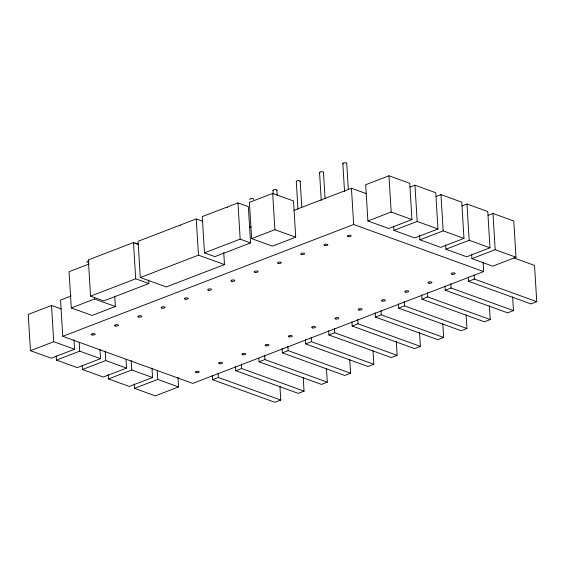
<?xml version="1.0" encoding="UTF-8"?>
<svg xmlns="http://www.w3.org/2000/svg" width="565" height="565" viewBox="0 0 565 565"><rect width="100%" height="100%" fill="white"/><g stroke="black" fill="none" stroke-linecap="round" stroke-linejoin="round"><path stroke-width="0.85" d="M138.418 244.327L133.488 242.54L88.359 259.886L90.577 296.131L103.734 300.898L148.863 283.552L148.651 280.099M202.764 221.275L196.26 218.923L138.086 241.283L140.297 277.528L166.308 286.942L224.482 264.582L223.74 252.499M237.957 202.891L202.256 216.614L204.474 252.859L214.877 256.623L250.57 242.908L248.353 206.663L237.957 202.891L240.167 239.136L250.57 242.908M89.136 263.982L69.078 271.687L71.296 307.932L92.095 315.468L115.366 306.52L114.737 296.166M272.683 193.428L249.412 202.376L251.63 238.614L272.429 246.149L295.707 237.208L293.489 200.963L272.683 193.428L274.901 229.673L295.707 237.208M71.239 295.961L60.554 300.072L62.772 336.316L192.792 383.402L483.682 271.588L483.103 262.096M249.553 227.427L251.192 226.791M293.927 210.371L351.444 188.258L366.353 193.654M61.126 308.963L51.521 305.481L28.25 314.43L30.468 350.674L51.267 358.21L74.545 349.262L73.959 339.77M388.953 175.786L365.682 184.727L367.9 220.972L388.699 228.507L411.97 219.559L409.752 183.314L388.953 175.786L391.171 212.023L411.97 219.559M90.577 296.131L135.699 278.785L148.863 283.552M140.297 277.528L198.477 255.161L224.482 264.582M204.474 252.859L240.167 239.136M71.296 307.932L94.567 298.991L115.366 306.52M251.63 238.614L274.901 229.673M410.141 187.05L414.957 185.2L435.756 192.736L437.974 228.98L414.703 237.922L393.904 230.386L393.636 226.071M62.772 336.316L353.662 224.503L483.682 271.588M30.468 350.674L53.739 341.726L74.545 349.262M367.9 220.972L391.171 212.023M436.145 196.472L440.961 194.621L461.767 202.15L463.978 238.395L440.707 247.343L419.908 239.807L419.64 235.492M56.21 355.773L56.472 360.089L79.743 351.148L100.549 358.683L99.963 349.184M393.904 230.386L417.175 221.445L437.974 228.98M462.149 205.886L466.965 204.036L487.772 211.571L489.982 247.816L466.711 256.757L445.912 249.222L445.644 244.906M100.549 358.683L77.278 367.624L56.472 360.089M82.215 365.195L82.476 369.51L105.747 360.562L126.553 368.098L126.023 359.467M419.908 239.807L443.179 230.859L463.978 238.395M488.153 215.307L492.97 213.457L513.776 220.986L515.986 257.23L492.715 266.179L471.916 258.643L471.648 254.328M126.553 368.098L103.282 377.046L82.476 369.51M108.219 374.609L108.48 378.924L131.751 369.983L152.557 377.519L151.971 368.02M445.912 249.222L469.183 240.28L489.982 247.816M152.557 377.519L129.286 386.46L108.48 378.924M134.223 384.031L134.484 388.346L157.755 379.398L178.561 386.933L177.975 377.441M471.916 258.643L495.187 249.695L515.986 257.23M178.561 386.933L155.29 395.881L134.484 388.346M212.278 375.379L212.539 379.694L218.358 377.462L280.77 400.062L279.922 386.255M235.548 366.438L235.81 370.753L241.629 368.514L304.041 391.114L303.193 377.307M258.869 358.351L259.081 361.805L264.9 359.573L327.312 382.173L326.464 368.366M282.09 348.548L282.352 352.864L288.171 350.625L350.582 373.225L349.735 359.418M305.361 339.6L305.623 343.916L311.442 341.677L373.853 364.284L373.006 350.477M328.632 330.659L328.894 334.974L334.713 332.736L397.124 355.336L396.277 341.528M351.903 321.711L352.165 326.026L357.984 323.787L420.395 346.394L419.548 332.587M375.174 312.77L375.435 317.078L381.255 314.846L443.666 337.446L442.819 323.639M398.445 303.822L398.706 308.137L404.526 305.898L466.937 328.505L466.09 314.698M421.716 294.873L421.977 299.189L427.797 296.957L490.208 319.557L489.361 305.75M444.987 285.932L445.248 290.248L451.068 288.009L513.479 310.616L512.632 296.809M468.258 276.984L468.519 281.299L474.339 279.068L536.75 301.668L534.532 265.423L514.002 257.986M280.77 400.062L274.95 402.301L212.539 379.694M304.041 391.114L298.221 393.353L235.81 370.753M327.312 382.173L321.492 384.412L259.081 361.805M350.582 373.225L344.763 375.464L282.352 352.864M373.853 364.284L368.034 366.516L305.623 343.916M397.124 355.336L391.305 357.574L328.894 334.974M420.395 346.394L414.576 348.626L352.165 326.026M443.666 337.446L437.847 339.685L375.435 317.078M466.937 328.505L461.118 330.737L398.706 308.137M490.208 319.557L484.389 321.796L421.977 299.189M513.479 310.616L507.66 312.848L445.248 290.248M536.75 301.668L530.931 303.906L468.519 281.299M492.97 213.457L495.187 249.695M474.077 274.752L474.339 279.068M466.965 204.036L469.183 240.28M450.806 283.694L451.068 288.009M440.961 194.621L443.179 230.859M427.536 292.642L427.797 296.957M414.957 185.2L417.175 221.445M404.265 301.583L404.526 305.898M380.994 310.531L381.255 314.846M351.444 188.258L353.662 224.503M357.723 319.472L357.984 323.787M346.726 163.32L348.33 189.515M342.828 163.546L344.537 191.493M334.452 328.42L334.713 332.736M323.455 172.261L325.059 198.463M319.557 172.495L321.266 200.441M311.181 337.362L311.442 341.677M300.185 181.21L301.788 207.412M296.286 181.436L297.995 209.382M287.91 346.31L288.171 350.625M276.914 190.151L277.231 195.391M273.015 190.384L273.227 193.873M264.639 355.258L264.9 359.573M241.368 364.199L241.629 368.514M218.097 373.147L218.358 377.462M196.26 218.923L198.477 255.161M157.225 370.767L157.755 379.398M133.488 242.54L135.699 278.785M131.172 360.491L131.751 369.983M105.168 351.07L105.747 360.562M94.461 297.261L94.567 298.991M79.213 342.517L79.743 351.148M51.521 305.481L53.739 341.726M87.25 262.351A1.956 0.72 -3.5 0 1 87.102 261.56A1.956 0.72 -3.5 0 1 89.044 261.094M135.028 243.24A1.956 0.72 -3.5 0 1 136.963 243.451A1.956 0.72 -3.5 0 1 136.991 244.228M180.299 225.703A1.956 0.72 -3.5 0 1 180.475 225.619M227.229 207.645A1.956 0.72 -3.5 0 1 227.462 207.581M249.998 199.657A1.956 0.72 -3.5 0 1 251.665 198.492A1.956 0.72 -3.5 0 1 253.417 199.459M273.199 190.673A1.956 0.72 -3.5 0 1 273.848 189.734A1.956 0.72 -3.5 0 1 276.356 189.685A1.956 0.72 -3.5 0 1 276.546 190.61M296.371 181.633A1.956 0.72 -3.5 0 1 298.617 180.595A1.956 0.72 -3.5 0 1 299.725 181.711M320.051 172.939A1.956 0.72 -3.5 0 1 320.044 171.979A1.956 0.72 -3.5 0 1 322.615 171.725A1.956 0.72 -3.5 0 1 323.229 172.622M343.23 163.956A1.956 0.72 -3.5 0 1 344.466 162.734A1.956 0.72 -3.5 0 1 346.613 163.575M452.275 274.272A1.956 0.72 -3.5 0 0 455.178 273.474A1.956 0.72 -3.5 0 0 452.226 273.022A1.956 0.72 -3.5 0 0 452.275 274.272M429.005 283.22A1.956 0.72 -3.5 0 0 431.907 282.422A1.956 0.72 -3.5 0 0 428.955 281.97A1.956 0.72 -3.5 0 0 429.005 283.22M405.734 292.162A1.956 0.72 -3.5 0 0 408.636 291.363A1.956 0.72 -3.5 0 0 405.684 290.911A1.956 0.72 -3.5 0 0 405.734 292.162M382.463 301.11A1.956 0.72 -3.5 0 0 385.365 300.312A1.956 0.72 -3.5 0 0 382.413 299.86A1.956 0.72 -3.5 0 0 382.463 301.11M359.192 310.051A1.956 0.72 -3.5 0 0 362.094 309.26A1.956 0.72 -3.5 0 0 359.142 308.801A1.956 0.72 -3.5 0 0 359.192 310.051M335.921 318.999A1.956 0.72 -3.5 0 0 338.823 318.201A1.956 0.72 -3.5 0 0 335.871 317.749A1.956 0.72 -3.5 0 0 335.921 318.999M312.65 327.94A1.956 0.72 -3.5 0 0 315.553 327.149A1.956 0.72 -3.5 0 0 312.6 326.69A1.956 0.72 -3.5 0 0 312.65 327.94M289.379 336.888A1.956 0.72 -3.5 0 0 292.282 336.09A1.956 0.72 -3.5 0 0 289.329 335.638A1.956 0.72 -3.5 0 0 289.379 336.888M266.108 345.829A1.956 0.72 -3.5 0 0 269.011 345.038A1.956 0.72 -3.5 0 0 266.059 344.579A1.956 0.72 -3.5 0 0 266.108 345.829M242.837 354.778A1.956 0.72 -3.5 0 0 245.74 353.98A1.956 0.72 -3.5 0 0 242.788 353.528A1.956 0.72 -3.5 0 0 242.837 354.778M219.566 363.726A1.956 0.72 -3.5 0 0 222.469 362.928A1.956 0.72 -3.5 0 0 219.517 362.469A1.956 0.72 -3.5 0 0 219.566 363.726M196.295 372.667A1.956 0.72 -3.5 0 0 199.198 371.869A1.956 0.72 -3.5 0 0 196.246 371.417A1.956 0.72 -3.5 0 0 196.295 372.667M92.279 334.996A1.956 0.72 -3.5 0 0 95.181 334.197A1.956 0.72 -3.5 0 0 92.229 333.746A1.956 0.72 -3.5 0 0 92.279 334.996M115.55 326.054A1.956 0.72 -3.5 0 0 118.452 325.256A1.956 0.72 -3.5 0 0 115.5 324.797A1.956 0.72 -3.5 0 0 115.55 326.054M138.821 317.106A1.956 0.72 -3.5 0 0 141.723 316.308A1.956 0.72 -3.5 0 0 138.771 315.856A1.956 0.72 -3.5 0 0 138.821 317.106M162.091 308.158A1.956 0.72 -3.5 0 0 164.994 307.367A1.956 0.72 -3.5 0 0 162.042 306.908A1.956 0.72 -3.5 0 0 162.091 308.158M185.362 299.217A1.956 0.72 -3.5 0 0 188.265 298.419A1.956 0.72 -3.5 0 0 185.313 297.967A1.956 0.72 -3.5 0 0 185.362 299.217M208.633 290.269A1.956 0.72 -3.5 0 0 211.536 289.478A1.956 0.72 -3.5 0 0 208.584 289.019A1.956 0.72 -3.5 0 0 208.633 290.269M231.904 281.328A1.956 0.72 -3.5 0 0 234.807 280.53A1.956 0.72 -3.5 0 0 231.855 280.078A1.956 0.72 -3.5 0 0 231.904 281.328M255.175 272.379A1.956 0.72 -3.5 0 0 258.078 271.581A1.956 0.72 -3.5 0 0 255.126 271.129A1.956 0.72 -3.5 0 0 255.175 272.379M278.446 263.438A1.956 0.72 -3.5 0 0 281.349 262.64A1.956 0.72 -3.5 0 0 278.397 262.188A1.956 0.72 -3.5 0 0 278.446 263.438M301.717 254.49A1.956 0.72 -3.5 0 0 304.62 253.692A1.956 0.72 -3.5 0 0 301.668 253.24A1.956 0.72 -3.5 0 0 301.717 254.49M324.988 245.549A1.956 0.72 -3.5 0 0 327.891 244.751A1.956 0.72 -3.5 0 0 324.939 244.299A1.956 0.72 -3.5 0 0 324.988 245.549M348.259 236.601A1.956 0.72 -3.5 0 0 351.162 235.803A1.956 0.72 -3.5 0 0 348.21 235.351A1.956 0.72 -3.5 0 0 348.259 236.601"/></g></svg>
